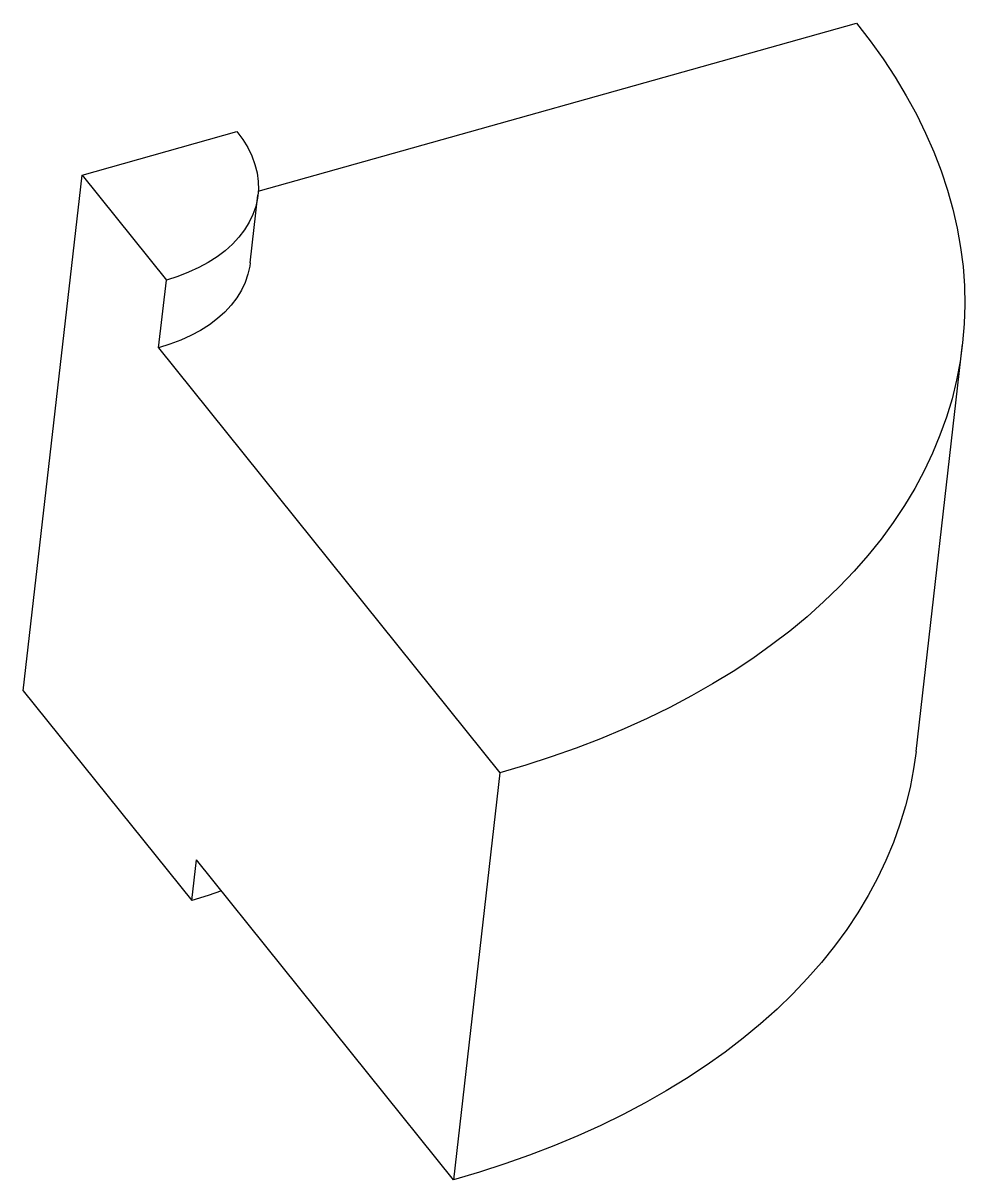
# Model space of a CAD drawing. Header units: millimetres. Extents: x -3 to 103, y -81 to 49.
import ezdxf

# ---------------------------------------------------------------- set-up
doc = ezdxf.new("R2010")
doc.units = ezdxf.units.MM

msp = doc.modelspace()

# ---------------------------------------------------------------- linework, layer by layer
at = {"color": 7, "linetype": 'Continuous', "lineweight": 25}
for p, q in [((23.57, 30.26), (91.16, 49.25)), ((3.66, 32.08), (21.16, 37)), ((-2.99, -26.19), (3.66, 32.08)), ((3.66, 32.08), (13.19, 20.22)), ((22.66, 22.15), (23.53, 29.81)), ((12.31, 12.56), (13.19, 20.22)), ((12.31, 12.56), (50.88, -35.47)), ((97.88, -33.05), (103.14, 12.96)), ((-2.99, -26.19), (16.06, -49.91)), ((50.88, -35.47), (45.63, -81.48)), ((16.06, -49.91), (16.58, -45.31)), ((45.63, -81.48), (16.58, -45.31))]:
    msp.add_line(p, q, dxfattribs=at)
at = {"color": 7, "linetype": 'Continuous', "lineweight": 25, "flags": 128}
for points in [[(91.16, 49.25), (92.72, 47.24), (94.18, 45.2), (95.53, 43.13), (96.78, 41.05), (97.93, 38.95), (98.97, 36.83), (99.9, 34.69), (100.73, 32.55), (101.44, 30.39), (102.05, 28.23), (102.54, 26.07), (102.92, 23.9), (103.19, 21.74), (103.35, 19.57), (103.4, 17.42), (103.33, 15.27), (103.15, 13.13), (102.86, 11), (102.46, 8.89), (101.95, 6.79), (101.32, 4.72), (100.59, 2.67), (99.75, 0.64), (98.79, -1.36), (97.73, -3.34), (96.57, -5.28), (95.3, -7.19), (93.93, -9.06), (92.45, -10.9), (90.88, -12.7), (89.2, -14.45), (87.43, -16.16), (85.57, -17.83), (83.61, -19.45), (81.56, -21.02), (79.43, -22.54), (77.21, -24.01), (74.9, -25.42), (72.52, -26.78), (70.06, -28.08), (67.52, -29.32), (64.91, -30.5), (62.23, -31.62), (59.48, -32.68), (56.67, -33.68), (53.81, -34.61), (50.88, -35.47)], [(21.16, 37), (21.83, 36.1), (22.39, 35.18), (22.84, 34.24), (23.19, 33.29), (23.43, 32.33), (23.56, 31.37), (23.58, 30.41), (23.49, 29.47), (23.28, 28.53), (22.97, 27.62), (22.55, 26.74), (22.02, 25.88), (21.39, 25.06), (20.66, 24.27), (19.84, 23.53), (18.92, 22.84), (17.92, 22.2), (16.84, 21.62), (15.69, 21.09), (14.47, 20.62), (13.19, 20.22)], [(22.66, 22.15), (22.61, 21.8), (22.41, 20.87), (22.09, 19.95), (21.67, 19.07), (21.14, 18.21), (20.51, 17.39), (19.78, 16.6), (18.96, 15.86), (18.05, 15.17), (17.05, 14.53), (15.97, 13.95), (14.81, 13.42), (13.59, 12.96), (12.31, 12.56)], [(97.88, -33.05), (97.61, -35.01), (97.21, -37.12), (96.7, -39.21), (96.07, -41.29), (95.34, -43.34), (94.49, -45.37), (93.54, -47.37), (92.48, -49.35), (91.32, -51.29), (90.05, -53.2), (88.67, -55.07), (87.2, -56.91), (85.62, -58.7), (83.95, -60.46), (82.18, -62.17), (80.31, -63.84), (78.36, -65.46), (76.31, -67.03), (74.17, -68.55), (71.95, -70.02), (69.65, -71.43), (67.27, -72.79), (64.8, -74.09), (62.27, -75.33), (59.66, -76.51), (56.98, -77.63), (54.23, -78.69), (51.42, -79.68), (48.55, -80.61), (45.63, -81.48)], [(19.41, -48.83), (17.92, -49.34), (16.06, -49.91)]]:
    msp.add_lwpolyline(points, dxfattribs=at)

doc.saveas('drawing.dxf')
